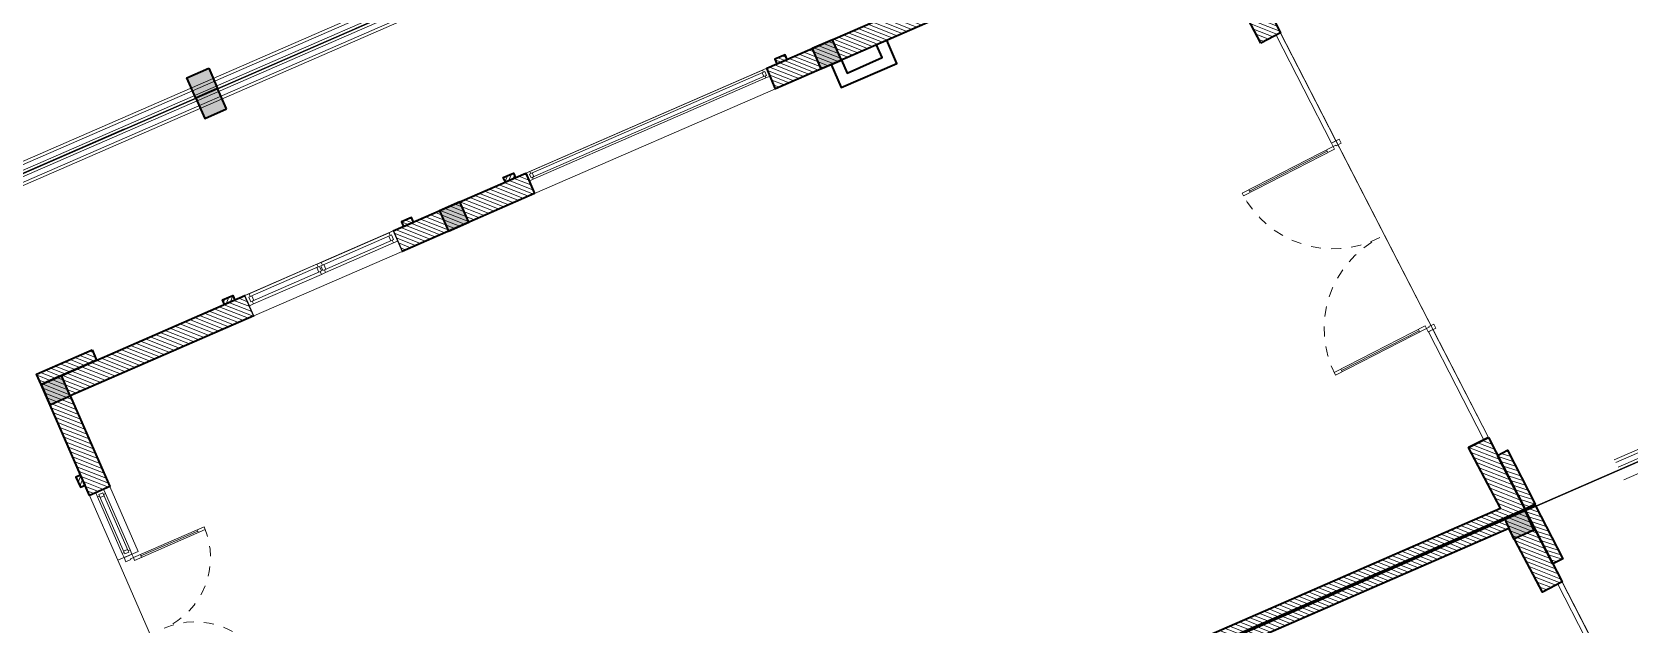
# Model space of a CAD drawing. Header units: millimetres. Extents: x 567980 to 569372, y 2065777 to 2066674.
# Drawn here: x 568812.99 to 568828.79, y 2066496.72 to 2066502.58 of the extents above; entities that cross this region are included whole.
import ezdxf

# ---------------------------------------------------------------- set-up
doc = ezdxf.new("R2010")
doc.units = ezdxf.units.MM
doc.linetypes.add('CENTER', pattern=[3, 1.5, -0.5, 0.5, -0.5])
doc.linetypes.add('HIDDEN2', pattern=[0.1875, 0.125, -0.0625])
for name, color, linetype, lineweight in [('A-COT VACH', 2, 'Continuous', 35), ('A-CUA', 25, 'Continuous', 5), ('A-DIM', 251, 'Continuous', 15), ('A-HATCH', 251, 'Continuous', 5), ('A-NET MANH', 8, 'Continuous', 9), ('A-NET THAY', 125, 'Continuous', 18), ('A-TUONG', 255, 'Continuous', 35), ('boDnv', 54, 'Continuous', 25)]:
    doc.layers.add(name, color=color, linetype=linetype, lineweight=lineweight)
for name, color, linetype in [('ChiaLo', 128, 'CENTER'), ('LoLK', 6, 'Continuous'), ('QH', 7, 'Continuous')]:
    doc.layers.add(name, color=color, linetype=linetype)
pattern_1 = [(45, (-120.698911792133, 437.4999999997672), (-0.02651650429449553, 0.02651650429449554), [])]

# ---------------------------------------------------------------- blocks, each defined once
blk = doc.blocks.new('NEN')
at = {"layer": 'ChiaLo', "ltscale": 5}
for points in [[(130.1710051347036, 135.9146242940333), (-19.63837382616475, 70.61494179721922)], [(134.2024775954196, 127.8540594275109), (116.5673495832598, 120.1671691408847)]]:
    blk.add_lwpolyline(points, dxfattribs=at)
at = {"layer": 'LoLK'}
for points in [[(130.1710051349364, 135.9146242940333), (126.1395326745696, 143.9751891603228), (109.3749824742554, 136.6677708078641), (112.971166028874, 128.4174699746072)], [(134.202477595536, 127.8540594272781), (130.17100513482, 135.9146242938004), (112.971166028874, 128.4174699746072), (116.5673495832598, 120.1671691408847)], [(136.8932366967201, 122.4741297650617), (134.2024775956525, 127.8540594272781), (116.5673495833762, 120.1671691408847), (120.9626850386849, 110.0834681226406), (134.5463323618751, 116.0043781721033)]]:
    blk.add_lwpolyline(points, close=True, dxfattribs=at)
blk = doc.blocks.new('NEN H01')
at = {"layer": 'LoLK'}
for points in [[(3.944792645052075, 20), (3.469949335092679, 28.99999999953434), (-14.8179840198718, 29), (-14.81798401963897, 20)], [(4.419635954778641, 10.99999999976717), (3.944792644819245, 19.99999999976717), (-14.81798401963897, 20), (-14.81798401963897, 10.99999999976717)], [(4.736564563587308, 4.993055354803801), (4.419635954778641, 10.99999999976717), (-14.81798401963897, 10.99999999976717), (-14.81798401963897, 2.328306436538696e-10), (4.656612873077393e-10, 6.984919309616089e-10)]]:
    blk.add_lwpolyline(points, close=True, dxfattribs=at)
blk = doc.blocks.new('*U402')
at = {"layer": 'A-CUA', "color": 32}
for points in [[(60, -40.0000000000291), (45.00000000005821, -40), (45.00000000005821, -18.40746915910089), (0, -18.40746915910089), (0, -40), (0, -40), (0, -81.59253080412093), (0, -81.59253080412093), (0, -103.1850616265758), (45.00000000005821, -103.1850616265758), (45.00000000005821, -81.59253080412093), (60, -81.59253080412093)], [(30, -81.59253080415003), (59.99999999994179, -81.59253080415003), (60, -40.0000000000291), (29.99999999994179, -40.0000000000291)], [(792.4999997157423, -81.59253080415003), (762.4999997158005, -81.59253080415003), (762.4999997157423, -40.0000000000291), (792.4999997158005, -40.0000000000291)], [(822.4999997157128, -81.59253080415003), (807.4999997156837, -81.59253080415003), (807.4999997156254, -40.0000000000291), (822.4999997157419, -40.0000000000291), (822.4999997157419, -18.40746915910089), (777.4999997156841, -18.40746915910089), (777.499999715655, -40.0000000000291), (792.4999997158005, -40.0000000000291), (792.4999997157423, -81.59253080415003), (777.4999997156841, -81.59253080415003), (777.4999997156841, -103.1850616265758), (822.4999997157419, -103.1850616265758)], [(807.4999997156837, -81.59253080415003), (837.4999997156254, -81.59253080415003), (837.4999997156837, -40.0000000000291), (807.4999997156254, -40.0000000000291)], [(1539.999999431426, -40.0000000000291), (1554.999999431368, -40), (1554.999999431368, -18.40746915910089), (1599.999999431426, -18.40746915910089), (1599.999999431426, -40), (1599.999999431426, -40), (1599.999999431426, -81.59253080412093), (1599.999999431426, -81.59253080412093), (1599.999999431426, -103.1850616265758), (1554.999999431368, -103.1850616265758), (1554.999999431368, -81.59253080412093), (1539.999999431426, -81.59253080412093)], [(1569.999999431426, -81.59253080415003), (1539.999999431484, -81.59253080415003), (1539.999999431426, -40.0000000000291), (1569.999999431484, -40.0000000000291)]]:
    blk.add_lwpolyline(points, close=True, dxfattribs=at)
at = {"layer": 'A-CUA', "color": 37, "lineweight": -2}
for points in [[(45.00000000005821, -18.40746915910089), (777.4999997156841, -18.40746915910089), (777.4999997156841, -40), (45.00000000005821, -40)], [(45.00000000005821, -81.59253080412093), (777.4999997156841, -81.59253080412093), (777.4999997156841, -103.1850616265758), (45.00000000005821, -103.1850616265758)], [(1554.999999431368, -18.40746915910089), (822.4999997157419, -18.40746915910089), (822.4999997157419, -40), (1554.999999431368, -40)], [(1554.999999431368, -81.59253080412093), (822.4999997157419, -81.59253080412093), (822.4999997157419, -103.1850616265758), (1554.999999431368, -103.1850616265758)]]:
    blk.add_lwpolyline(points, close=True, dxfattribs=at)
blk = doc.blocks.new('*U401')
at = {"layer": 'A-CUA', "color": 32}
for points in [[(60, -40.0000000000291), (45.00000000005821, -40), (45.00000000005821, -18.40746915910089), (0, -18.40746915910089), (0, -40), (0, -40), (0, -81.59253080412093), (0, -81.59253080412093), (0, -103.1850616265759), (45.00000000005821, -103.1850616265759), (45.00000000005821, -81.59253080412093), (60, -81.59253080412093)], [(30, -81.59253080415003), (59.99999999994179, -81.59253080415003), (60, -40.0000000000291), (29.99999999994179, -40.0000000000291)], [(2539.999995077027, -40.0000000000291), (2554.999995076969, -40), (2554.999995076969, -18.40746915910089), (2599.999995077027, -18.40746915910089), (2599.999995077027, -40), (2599.999995077027, -40), (2599.999995077027, -81.59253080412093), (2599.999995077027, -81.59253080412093), (2599.999995077027, -103.1850616265759), (2554.999995076969, -103.1850616265759), (2554.999995076969, -81.59253080412093), (2539.999995077027, -81.59253080412093)], [(2569.999995077027, -81.59253080415003), (2539.999995077085, -81.59253080415003), (2539.999995077027, -40.0000000000291), (2569.999995077085, -40.0000000000291)]]:
    blk.add_lwpolyline(points, close=True, dxfattribs=at)
at = {"layer": 'A-CUA', "color": 37, "lineweight": -2}
for points in [[(45.00000000005821, -18.40746915910089), (2554.999995076969, -18.40746915910089), (2554.999995076969, -40), (45.00000000005821, -40)], [(45.00000000005821, -81.59253080412093), (2554.999995076969, -81.59253080412093), (2554.999995076969, -103.1850616265759), (45.00000000005821, -103.1850616265759)]]:
    blk.add_lwpolyline(points, close=True, dxfattribs=at)
blk = doc.blocks.new('cot 220')
at = {"layer": 'A-COT VACH'}
h = blk.add_hatch(color=256, dxfattribs=at)
h.dxf.hatch_style = 1
h.paths.add_polyline_path([(110.0000037951395, 109.9999999980937), (-109.9999962048605, 109.9999999980937), (-109.9999962048605, -110.0000000019063), (110.0000037951395, -110.0000000019063)])
blk.add_lwpolyline([(-109.9999962048605, -110.0000000019063), (110.0000037951395, -110.0000000019063), (110.0000037951395, 109.9999999980937), (-109.9999962048605, 109.9999999980937)], close=True, dxfattribs=at)
blk = doc.blocks.new('*U525')
for p, q in [((90.00000000000283, -99.99999999999753), (50.00000000000306, -99.99999999999864)), ((70.00000000000283, -99.99999999999804), (70.00000000003558, -1249.999999963868)), ((2709.999999927742, -99.99999999992151), (2749.999999927742, -99.99999999992048)), ((2729.999999927742, -99.99999999992096), (2729.999999927775, -1249.999999963791)), ((90.00000000003558, -1249.999999963867), (50.00000000003557, -1249.999999963868)), ((2709.999999927775, -1249.999999963791), (2749.999999927775, -1249.99999996379))]:
    blk.add_line(p, q)
for points in [[(-3.275903171773614e-12, 113.0367899566194), (59.99999999999695, 113.0367899566211), (59.99999999999901, 40.00000000000166), (49.99999999999901, 40.00000000000139), (50, 1.412869821137974e-12), (0, 0)], [(50, 1.412869821137974e-12), (90, 2.52042831050403e-12), (90.0000000000384, -1349.999999963867), (50.00000000003863, -1349.999999963869)], [(2749.999999927739, 7.945189960282032e-11), (2709.999999927739, 7.837276282288466e-11), (2709.999999927778, -1349.999999963791), (2749.999999927777, -1349.99999996379)], [(2799.999999927736, 113.0367899567004), (2739.999999927736, 113.0367899566988), (2739.999999927738, 40.00000000007918), (2749.999999927738, 40.00000000007945), (2749.999999927739, 7.945189960282032e-11), (2799.999999927739, 8.083634771452789e-11)]]:
    blk.add_lwpolyline(points, close=True)
at = {"linetype": 'HIDDEN2'}
for centre, radius, start, end in [((49.9999999996428, 5.729062678653229e-10), 1349.999999964771, 270.0000392677531, 1.752157829518596e-12), ((2749.99999992992, 2.433792621916794e-09), 1349.999999966545, 180.0000000000015, 269.9999607322504)]:
    blk.add_arc(centre, radius, start, end, dxfattribs=at)
blk = doc.blocks.new('CUA DI T1')
at = {"layer": 'A-HATCH'}
h = blk.add_hatch(dxfattribs=at)
h.set_pattern_fill('ANSI31', color=256, scale=300.0000000000001, angle=-6.212020862233431e-18)
h.set_pattern_definition([(45.00000000000001, (-145597.4601922035, 362519.8403408527), (-26.51650429449553, 26.51650429449553), [])])
h.paths.add_polyline_path([(-6100.435858845711, -109.4824748039246), (-5500.435890555382, -109.0540196895599), (-5500.444618344307, 0.2088873386383057), (-6100.444591403008, -0.1596593856811523)])
edge = h.paths.add_edge_path()
edge.add_line((-599.9913058280945, -108.2410988807678), (0.008899666367142345, -110.7837593562586))
edge.add_line((0.008899688720703125, -110.7837595939636), (-0.0002305238625565573, 1.788854968094455))
edge.add_line((-0.0002306699752807617, 1.788855075836182), (-600.0000203866613, -0.8736232376972906))
edge.add_line((-600.0000202655792, -0.8736233711242676), (-599.9913058307716, -108.2410991441581))
at = {"layer": 'A-CUA'}
for points, elevation in [([(-5300.156664609909, 0.5175247192382812), (-4100.156664609909, 0.5175249576568604), (-4100.156664729118, 50.51752471923828), (-5300.156664609909, 50.51752495765686)], -2.339947853743918e-06), ([(-800.1566647291183, 0.5175249576568604), (-2000.156664729118, 0.5175247192382812), (-2000.156664729118, 50.51752471923828), (-800.1566646099091, 50.51752495765686)], -2.33994785385494e-06)]:
    blk.add_lwpolyline(points, close=True, dxfattribs=dict(at, elevation=elevation))
at = {"layer": 'A-NET THAY'}
for p, q in [((-5300.156664609909, 0.5175251960754395, -6.902385950441348e-07), (-786.2703984975815, 0.5175249576568604, -6.90238594960868e-07)), ((-5300.156664609909, 0.5175247192382812, -2.33994785373004e-06), (-800.1566646099091, 0.5175249576568604, -2.339947853716162e-06))]:
    blk.add_line(p, q, dxfattribs=at)
at = {"layer": 'A-TUONG'}
for p, q in [((-5300.156664609909, 0.5175247192382812, -2.33994785373004e-06), (-5300.156664609909, 220.0788414478302, -6.902385949469902e-07)), ((-800.1566646099091, 0.5175249576568604, -2.339947853716162e-06), (-800.1566646099091, 220.078840970993, -1.515093224324637e-06))]:
    blk.add_line(p, q, dxfattribs=at)
at = {"layer": 'A-TUONG', "elevation": -1.618347334891856e-07}
blk.add_lwpolyline([(-5500.444647789001, 0.5774335861206055), (-5500.435861110687, -109.4225659370422), (-6100.435858845711, -109.4824748039246), (-6100.444645285606, 0.5175247192382812), (-5500.444643139839, 0.5175247192382812)], dxfattribs=at)
at = {"layer": 'A-TUONG', "elevation": -1.523752519855259e-06}
blk.add_lwpolyline([(-599.9999885559082, 0.457615852355957), (9.059906005859375e-06, 0.5175249576568604), (0.008795738220214844, -109.482474565506), (-599.991201877594, -109.5423836708069)], close=True, dxfattribs=at)
at = {"layer": 'A-CUA', "extrusion": (-2.781895722332563e-13, -5.449584847047524e-10, -1), "xscale": 0.7500000000000021, "yscale": 0.7500000000000021, "zscale": -0.7500000000000019, "rotation": 180.059778475144}
blk.add_blockref('*U525', (4100.129438400269, 52.70850634569216, -0.1041272372908812), dxfattribs=at)
blk = doc.blocks.new('phào cửa')
at = {"layer": 'A-HATCH'}
h = blk.add_hatch(dxfattribs=at)
h.set_pattern_fill('ANSI31', color=256, scale=250)
h.set_pattern_definition([(45, (-237697.4602021521, 7620.008552273051), (-22.09708691207961, 22.09708691207961), [])])
h.paths.add_polyline_path([(3.222521627321839e-08, 0), (3.222521627321839e-08, 110), (-49.99999996777478, 110), (-49.99999996778206, 5.820766091346741e-11)])
at = {"layer": 'A-TUONG'}
blk.add_lwpolyline([(3.222521627321839e-08, 0), (3.222521627321839e-08, 110), (-49.99999996777478, 110), (-49.99999996778206, 5.820766091346741e-11)], close=True, dxfattribs=at)
blk = doc.blocks.new('*U406')
at = {"layer": 'A-CUA', "color": 32}
for points in [[(60, -40.0000000000291), (45.00000000005821, -40), (45.00000000005821, -9.99998139324059), (0, -9.99998139324059), (0, -40), (0, -40), (0, -90.00001858677939), (0, -90.00001858677939), (0, -120.0000371835189), (45.00000000005821, -120.0000371835189), (45.00000000005821, -90.00001858677939), (60, -90.00001858677939)], [(30, -90.0000185868085), (59.99999999994179, -90.0000185868085), (60, -40.0000000000291), (29.99999999994179, -40.0000000000291)], [(792.4999971316132, -90.0000185868085), (762.4999971316714, -90.0000185868085), (762.4999971316132, -40.0000000000291), (792.4999971316714, -40.0000000000291)], [(822.4999971315837, -90.0000185868085), (807.4999971315546, -90.0000185868085), (807.4999971314963, -40.0000000000291), (822.4999971316128, -40.0000000000291), (822.4999971316128, -9.99998139324059), (777.499997131555, -9.99998139324059), (777.4999971315259, -40.0000000000291), (792.4999971316714, -40.0000000000291), (792.4999971316132, -90.0000185868085), (777.499997131555, -90.0000185868085), (777.499997131555, -120.0000371835189), (822.4999971316128, -120.0000371835189)], [(807.4999971315546, -90.0000185868085), (837.4999971314963, -90.0000185868085), (837.4999971315546, -40.0000000000291), (807.4999971314963, -40.0000000000291)], [(1539.999994263168, -40.0000000000291), (1554.99999426311, -40), (1554.99999426311, -9.99998139324059), (1599.999994263168, -9.99998139324059), (1599.999994263168, -40), (1599.999994263168, -40), (1599.999994263168, -90.00001858677939), (1599.999994263168, -90.00001858677939), (1599.999994263168, -120.0000371835189), (1554.99999426311, -120.0000371835189), (1554.99999426311, -90.00001858677939), (1539.999994263168, -90.00001858677939)], [(1569.999994263168, -90.0000185868085), (1539.999994263226, -90.0000185868085), (1539.999994263168, -40.0000000000291), (1569.999994263226, -40.0000000000291)]]:
    blk.add_lwpolyline(points, close=True, dxfattribs=at)
at = {"layer": 'A-CUA', "color": 37, "lineweight": -2}
for points in [[(45.00000000005821, -9.99998139324059), (777.499997131555, -9.99998139324059), (777.499997131555, -40), (45.00000000005821, -40)], [(45.00000000005821, -90.00001858677939), (777.499997131555, -90.00001858677939), (777.499997131555, -120.0000371835189), (45.00000000005821, -120.0000371835189)], [(1554.99999426311, -9.99998139324059), (822.4999971316128, -9.99998139324059), (822.4999971316128, -40), (1554.99999426311, -40)], [(1554.99999426311, -90.00001858677939), (822.4999971316128, -90.00001858677939), (822.4999971316128, -120.0000371835189), (1554.99999426311, -120.0000371835189)]]:
    blk.add_lwpolyline(points, close=True, dxfattribs=at)
blk = doc.blocks.new('phao cua 1600')
at = {"layer": 'A-TUONG'}
blk.add_blockref('phào cửa', (-3.221975930500776e-08, 909.9999971324578), dxfattribs=at)
at = {"layer": 'A-TUONG', "xscale": -1, "rotation": 180}
blk.add_blockref('phào cửa', (-3.22215782944113e-08, -909.9999971324578), dxfattribs=at)
blk.add_wipeout([(219.9998840663984, 800.0000000130382), (-0.00011613150309131015, 799.9999939725964), (-0.00011615082803473342, -800.0000002905703), (219.99988380726245, -800.0000002905703)]).dxf.layer = 'A-NET MANH'
at = {"layer": 'A-NET THAY'}
blk.add_lwpolyline([(-0.0001161508298537228, -800.0000002905726), (-0.0001161508280347334, 800.0000000130385), (219.9998838072624, 800.0000000130385), (219.9998838072606, -800.0000002905726)], close=True, dxfattribs=at)
at = {"layer": 'A-CUA', "rotation": 90}
blk.add_blockref('*U406', (-10.00009754393614, -800.0000002905726), dxfattribs=at)
blk = doc.blocks.new('*U400')
at = {"layer": 'A-CUA', "color": 32}
for points in [[(60, -40.0000000000291), (45.00000000005821, -40), (45.00000000005821, -18.40746915910089), (0, -18.40746915910089), (0, -40), (0, -40), (0, -81.59253080412093), (0, -81.59253080412093), (0, -103.1850616265759), (45.00000000005821, -103.1850616265759), (45.00000000005821, -81.59253080412093), (60, -81.59253080412093)], [(30, -81.59253080415003), (59.99999999994179, -81.59253080415003), (60, -40.0000000000291), (29.99999999994179, -40.0000000000291)], [(639.9999976540549, -40.0000000000291), (654.9999976539967, -40), (654.9999976539967, -18.40746915910089), (699.9999976540549, -18.40746915910089), (699.9999976540549, -40), (699.9999976540549, -40), (699.9999976540549, -81.59253080412093), (699.9999976540549, -81.59253080412093), (699.9999976540549, -103.1850616265759), (654.9999976539967, -103.1850616265759), (654.9999976539967, -81.59253080412093), (639.9999976540549, -81.59253080412093)], [(669.9999976540549, -81.59253080415003), (639.9999976541131, -81.59253080415003), (639.9999976540549, -40.0000000000291), (669.9999976541131, -40.0000000000291)]]:
    blk.add_lwpolyline(points, close=True, dxfattribs=at)
at = {"layer": 'A-CUA', "color": 37, "lineweight": -2}
for points in [[(45.00000000005821, -18.40746915910089), (654.9999976539967, -18.40746915910089), (654.9999976539967, -40), (45.00000000005821, -40)], [(45.00000000005821, -81.59253080412093), (654.9999976539967, -81.59253080412093), (654.9999976539967, -103.1850616265759), (45.00000000005821, -103.1850616265759)]]:
    blk.add_lwpolyline(points, close=True, dxfattribs=at)
blk = doc.blocks.new('*U375')
for p, q in [((90.00000000000283, -99.99999999999753), (50.00000000000306, -99.99999999999864)), ((70.00000000000283, -99.99999999999804), (70.000000000026, -916.6666666666671)), ((2043.33333333334, -99.99999999994078), (2083.33333333334, -99.99999999993975)), ((2063.33333333334, -99.99999999994023), (2063.333333333363, -916.6666666666092)), ((90.000000000026, -916.6666666666661), (50.000000000026, -916.6666666666672)), ((2043.333333333364, -916.6666666666094), (2083.333333333363, -916.6666666666085))]:
    blk.add_line(p, q)
for points in [[(-3.275903171773614e-12, 113.0367899566194), (59.99999999999695, 113.0367899566211), (59.99999999999901, 40.00000000000166), (49.99999999999901, 40.00000000000139), (50, 1.412869821137974e-12), (0, 0)], [(50, 1.412869821137974e-12), (90, 2.52042831050403e-12), (90.00000000002882, -1016.666666666667), (50.00000000002905, -1016.666666666668)], [(2083.333333333338, 6.018300336200262e-11), (2043.333333333338, 5.910386658206697e-11), (2043.333333333367, -1016.666666666609), (2083.333333333366, -1016.666666666608)], [(2133.333333333334, 113.0367899566811), (2073.333333333334, 113.0367899566795), (2073.333333333336, 40.00000000005991), (2083.333333333336, 40.00000000006018), (2083.333333333338, 6.018300336200262e-11), (2133.333333333338, 6.156745147371019e-11)]]:
    blk.add_lwpolyline(points, close=True)
at = {"linetype": 'HIDDEN2'}
for centre, radius, start, end in [((49.99999999973099, 4.31796786878278e-10), 1016.666666667347, 270.0000392677531, 1.752157829518597e-12), ((2083.33333333498, 1.833205028855784e-09), 1016.666666668683, 180.0000000000015, 269.9999607322504)]:
    blk.add_arc(centre, radius, start, end, dxfattribs=at)
blk = doc.blocks.new('CỦA DI SAU')
at = {"layer": 'A-NET THAY'}
blk.add_line((2199.977334673575, -0.08871254039650012), (3799.977334673575, -0.08871254039650012), dxfattribs=at)
for points in [[(2199.977334673575, -0.08871254039650012), (1499.977337019518, -0.08871251711343575), (1499.977337019518, -220.0887124752039), (2199.977334673575, -220.0887124980213)], [(3799.977334673575, -0.08871254039650012), (4499.977332327631, -0.08882865867053624), (4499.977332327631, -220.088828616761), (3799.977334673575, -220.0887124980213)]]:
    blk.add_lwpolyline(points, close=True, dxfattribs=at)
at = {"layer": 'A-CUA', "xscale": -1}
blk.add_blockref('*U400', (2199.977334673575, -49.29244711709862, 1.05544992030015e-06), dxfattribs=at)
at = {"layer": 'A-CUA', "extrusion": (0, 0, -1), "xscale": -0.7500000000000002, "yscale": 0.7500000000000002, "zscale": -0.7500000000000002}
blk.add_blockref('*U375', (-2199.977334673575, -152.4775087437006), dxfattribs=at)
at = {"layer": 'A-CUA'}
blk.add_blockref('*U400', (3799.977334673575, -49.29244711708907), dxfattribs=at)
at = {"layer": 'A-TUONG', "xscale": -1, "rotation": 90}
blk.add_blockref('phào cửa', (1389.977337019576, -0.08859640870150542, 1.05544992030015e-06), dxfattribs=at)
at = {"layer": 'A-TUONG', "rotation": 270}
blk.add_blockref('phào cửa', (4609.977332327573, -0.08859640870150542, 1.05544992030015e-06), dxfattribs=at)
blk = doc.blocks.new('A$C1a95cbaf')
at = {"layer": 'A-HATCH'}
h = blk.add_hatch(dxfattribs=at)
h.set_pattern_fill('ANSI31', color=256, scale=300)
h.set_pattern_definition([(45, (-121341.8622845516, 350750.0096866579), (-26.51650429449553, 26.51650429449553), [])])
h.paths.add_polyline_path([(109.9986200973799, 600.0096868644468), (0.02128792818984948, 600.0009020250291), (0.08119684536359273, 0.08961506490595639), (109.9986201197316, 0.09839511895552278)])
at = {"layer": 'A-TUONG', "elevation": -3.299418517631813e-06}
blk.add_lwpolyline([(110.0585290164163, 0.009689248632639647), (0.05852936845622025, 0.0009026157204061747), (-0.001379550580168143, 600.0009002231527), (109.9986200973799, 600.0096868558321)], close=True, dxfattribs=at)
blk = doc.blocks.new('cum dh a3.3.1.6.7')
at = {"layer": 'A-HATCH'}
h = blk.add_hatch(dxfattribs=at)
h.set_pattern_fill('ANSI31', color=256, scale=0.3, angle=-1.272221872585407e-14)
h.set_pattern_definition([(45, (-145.6989117923658, 350.0000001161825), (-0.02651650429449553, 0.02651650429449554), [])])
h.paths.add_polyline_path([(-6.501451594987884, -0.2199998833239079), (-7.781451599672437, -0.2199998833239079), (-7.781451599905267, -3.119999762857333), (-8.001451599877328, -3.119999762857333), (-8.001451599411666, 1.166481524705887e-07), (-6.501451594987884, 1.161824911832809e-07)])
h.paths.add_polyline_path([(-2.12145159044303, -1.619999883696437), (-2.12145159044303, -0.2199998835567385), (-1.671451590489596, -0.2199998835567385), (-1.671451590489596, 1.164153218269348e-07), (-3.501451599644497, 2.328306436538696e-10), (-3.501451599644497, -0.2199999997392297), (-2.34145159041509, -0.2199998835567385), (-2.34145159041509, -2.249484081985429), (-2.121451590675861, -2.190535259665921), (-2.12145159044303, -1.729999883566052), (-0.9314515904989094, -1.729999883566052), (-0.9314515904989094, -1.619999883463606)])
h.paths.add_polyline_path([(-0.1114515908993781, -12.73984014475718), (-0.1114515904337168, -7.03999976743944), (-0.2214515907689929, -7.03999976743944), (-0.2214515907689929, -1.729999883798882), (-0.3314515906386077, -1.729999883566052), (-0.3314515904057771, -1.619999883929268), (-0.2214515907689929, -1.619999883463606), (-0.2214515907689929, -0.2199998835567385), (-0.6714515902567655, -0.2199998833239079), (-0.6714515904895961, 1.161824911832809e-07), (-0.001451590796932578, 1.161824911832809e-07), (-0.001451600110158324, -12.95984022482298), (-0.8069553985260427, -13.01192818651907), (-0.8209397434256971, -12.79281266941689)])
h = blk.add_hatch(dxfattribs=at)
h.set_pattern_fill('ANSI31', color=256, scale=0.3, angle=-1.272221872585407e-14)
h.set_pattern_definition(pattern_1)
h.paths.add_polyline_path([(5.274422766407952, -12.41014791512862), (6.778548420639709, -12.30002253316343), (6.778548401081935, -7.829999762587249), (6.998548401053995, -7.82999976282008), (6.998548414558172, -12.52002253360115), (5.288292804500088, -12.62981840665452)])
h.paths.add_polyline_path([(0.797102530952543, -12.91334325983189), (-0.001451704418286681, -12.96397020830773), (-0.001451585907489061, 1.161824911832809e-07), (0.5985484141856432, 1.164153218269348e-07), (0.5985484141856432, -0.2199998837895691), (0.1085484141949564, -0.2199998835567385), (0.1085484139621258, -2.579999767011032), (0.2185484138317406, -2.579999767011032), (0.2185484094079584, -8.539999766740948), (0.1085484095383435, -8.539999766973779), (0.1085484190843999, -12.74381046975031), (0.7834107053931803, -12.69496779493056)])
h = blk.add_hatch(dxfattribs=at)
h.set_pattern_fill('ANSI31', color=256, scale=0.3, angle=-1.272221872585407e-14)
h.set_pattern_definition(pattern_1)
h.paths.add_polyline_path([(6.998548414558172, -5.229999766917899), (6.778548414818943, -5.229999766917899), (6.778548414818943, -3.799999999580905), (6.998548415023834, -3.799999999580905)])
h.paths.add_polyline_path([(5.798571073217317, -8.867611177265644e-05), (6.998548414558172, 1.166481524705887e-07), (6.998548414558172, -2.199999999487773), (6.778548414586112, -2.199999999953434), (6.778548414586112, -0.2199998835567385), (5.798571072984487, -0.2200886758510023)])
h.paths.add_polyline_path([(1.498548414092511, 1.166481524705887e-07), (2.79857107787393, -8.890824392437935e-05), (2.79857107787393, -0.2200889084488153), (1.49854841385968, -0.2199998837895691)])
h.paths.add_polyline_path([(2.088548413710669, -2.469999766908586), (2.088548413943499, -2.579999766778201), (1.978548413841054, -2.579999767011032), (1.978548414306715, -2.469999767141417)])
h.paths.add_polyline_path([(2.08854841417633, -1.669999767094851), (2.088548413943499, -0.2199998835567385), (1.978548414073884, -0.2199998835567385), (1.978548414073884, -1.669999767094851)])
at = {"layer": 'A-NET THAY'}
for points, elevation in [([(6.998548414791003, -3.799999999580905), (6.778548414818943, -3.799999999580905), (6.778548414586112, -2.199999999720603), (6.998548414325342, -2.199999999720603)], 1.055449920373658e-09), ([(6.998548414558172, -7.82999976282008), (6.778548414818943, -7.829999762354419), (6.778548414818943, -5.229999766917899), (6.998548414558172, -5.229999766917899)], 1.055449920400763e-09)]:
    blk.add_lwpolyline(points, close=True, dxfattribs=dict(at, elevation=elevation))
at = {"layer": 'A-TUONG'}
for points, elevation in [([(-0.1114515908993781, -12.73984014475718), (-0.1114515904337168, -7.03999976743944), (-0.2214515907689929, -7.03999976743944), (-0.2214515907689929, -1.729999883798882), (-0.3314515906386077, -1.729999883566052), (-0.3314515904057771, -1.619999883929268), (-0.2214515907689929, -1.619999883463606), (-0.2214515907689929, -0.2199998835567385), (-0.6714515902567655, -0.2199998833239079), (-0.6714515904895961, 1.161824911832809e-07), (-0.001451590796932578, 1.161824911832809e-07), (-0.001451600110158324, -12.95984022482298), (-0.8069553985260427, -13.01192818651907), (-0.8209397434256971, -12.79281266941689), (-0.1114515908993781, -12.73984014475718), (-0.1114515908993781, -12.73984014475718)], 1.055449920360106e-09), ([(6.998548414558172, -5.229999766917899), (6.778548414818943, -5.229999766917899), (6.778548414818943, -3.799999999580905), (6.998548415023834, -3.799999999580905), (6.998548414558172, -5.229999766917899)], 1.055449920400763e-09), ([(5.274422766407952, -12.41014791512862), (6.778548420639709, -12.30002253316343), (6.778548401081935, -7.829999762587249), (6.998548401053995, -7.82999976282008), (6.998548414558172, -12.52002253360115), (5.288292804500088, -12.62981840665452), (5.274422766407952, -12.41014791512862)], 1.055449920319448e-09), ([(6.778548414818943, -8.429999767104164), (6.528548414586112, -8.429999766871333), (6.528548414586112, -9.029999767197296), (6.778548414586112, -9.029999766731635)], 1.055449920414316e-09), ([(6.778548414586112, -8.539999766740948), (6.638548414688557, -8.539999766740948), (6.638548414688557, -8.91999976686202), (6.778548414586112, -8.91999976686202)], 1.055449920400763e-09)]:
    blk.add_lwpolyline(points, dxfattribs=dict(at, elevation=elevation))
for points, elevation in [([(0.797102530952543, -12.91334325983189), (-0.001451704418286681, -12.96397020830773), (-0.001451585907489061, 1.161824911832809e-07), (0.5985484141856432, 1.164153218269348e-07), (0.5985484141856432, -0.2199998837895691), (0.1085484141949564, -0.2199998835567385), (0.1085484139621258, -2.579999767011032), (0.2185484138317406, -2.579999767011032), (0.2185484094079584, -8.539999766740948), (0.1085484095383435, -8.539999766973779), (0.1085484190843999, -12.74381046975031), (0.7834107053931803, -12.69496779493056)], 1.055449920387211e-09), ([(5.798571073217317, -8.867611177265644e-05), (6.998548414558172, 1.166481524705887e-07), (6.998548414558172, -2.199999999487773), (6.778548414586112, -2.199999999953434), (6.778548414586112, -0.2199998835567385), (5.798571072984487, -0.2200886758510023)], 1.055449920468526e-09)]:
    blk.add_lwpolyline(points, close=True, dxfattribs=dict(at, elevation=elevation))
at = {"layer": 'A-COT VACH', "xscale": 0.001, "yscale": 0.001, "zscale": 0.001, "rotation": 359.9999999999999}
for p in [(6.888548406539485, -0.1099997677374631, 1.055449920346553e-09), (6.888548406539485, -4.409999767085537, 1.055449920346553e-09), (6.888548406539485, -8.429999766871333, 1.055449920468526e-09), (-0.1114515941590071, -12.84984010853805, 1.520181356108054e-09)]:
    blk.add_blockref('cot 220', p, dxfattribs=at)
at = {"layer": 'A-CUA', "zscale": 0.001}
for name, p, xscale, yscale, rotation in [('*U402', (6.870140945538878, -3.799999999580905, 1.055449920414316e-09), 0.001, 0.001, 90), ('*U401', (7.016955883940682, -7.829999762121588, 1.055449920454973e-09), -0.0009999999999999998, 0.0009999999999999998, 270)]:
    blk.add_blockref(name, p, dxfattribs=dict(at, xscale=xscale, yscale=yscale, rotation=rotation))
at = {"layer": 'A-DIM'}
for p, xscale, yscale, zscale, rotation in [((6.086841214681044, -12.5791118950583, -1.702659856056316e-09), 0.0009999999999999998, 0.0009999999999999998, 0.0009999999999999998, 3.621877358030205), ((-0.00843354850076139, -12.96080510597676, -4.118981173824863e-08), 0.000999999999999998, 0.000999999999999998, 0.000999999999999998, 3.65176661248409)]:
    blk.add_blockref('CUA DI T1', p, dxfattribs=dict(at, xscale=xscale, yscale=yscale, zscale=zscale, rotation=rotation))
at = {"layer": 'A-TUONG', "yscale": 0.001, "zscale": 0.001}
for name, p, xscale, rotation in [('CỦA DI SAU', (7.298548410180956, -7.986091077327728e-08), -0.001, 359.9999999999999), ('A$C1a95cbaf', (6.998489887220785, -0.6000009847339243, 3.299418517763966e-09), 0.001, 359.9999999999999), ('phào cửa', (6.998548401286826, -5.119999767048284, 1.055449920400763e-09), -0.001, 359.9999999999999), ('phào cửa', (6.998548401286826, -7.939999762689695, 1.055449920373658e-09), 0.001, 179.9999999999999)]:
    blk.add_blockref(name, p, dxfattribs=dict(at, xscale=xscale, rotation=rotation))
at = {"layer": 'A-TUONG', "xscale": -0.001, "yscale": 0.001, "zscale": 0.001, "rotation": 359.9999999999999}
blk.add_blockref('phao cua 1600', (6.998548414325342, -2.999999999301508, 1.055449920441421e-09), dxfattribs=at)
blk = doc.blocks.new('MBT1 B01')
at = {"layer": 'LoLK', "rotation": 90}
blk.add_blockref('cum dh a3.3.1.6.7', (-12.81798401742708, 11.0150039838627), dxfattribs=at)
at = {"layer": 'LoLK'}
blk.add_blockref('NEN H01', (-6.984919309616089e-10, -6.984919309616089e-10), dxfattribs=at)
blk = doc.blocks.new('rkg1')
at = {"layer": 'A-NET THAY'}
for points in [[(2.048909664154053e-08, -2000), (0, -3.813765943050385e-07), (-11000.00000914186, -1.094304025173187e-07), (-11000.00000859052, -13667.71715662116), (-6009.970093397424, -18352.12019871129), (1.825392246246338e-07, -17972.01661115559), (1.508742570877075e-07, -14966.02260822523)], [(-109.9999999795109, -1999.999999997206), (-109.9999999981374, -110.0000003788155), (-10890.00000913627, -110.0000001122244), (-10890.00000859238, -13620.10514666815), (-5969.396155653521, -18239.33429947263), (-109.9999998193234, -17868.75383649766), (-109.9999998491257, -14966.02260822523)]]:
    blk.add_lwpolyline(points, dxfattribs=at)
blk = doc.blocks.new('rkg2')
at = {"layer": 'A-NET THAY'}
for points in [[(2.384185791015625e-07, -14966.02260791707), (2.868473529815674e-07, -17972.01661115565), (9000.000000763685, -17402.80707519274), (9000.00000050664, -9.439536370337009e-07), (0, -5.900510586798191e-07), (3.166496753692627e-08, -1999.999999657855)], [(3820.469334064052, -17700.32916262641), (8970.000000763685, -17374.64450028603), (8970.00000050664, -30.00000094276038), (30.00000000093132, -30.00000059124432), (30.00000003259629, -1999.999999656662)], [(3817.313364493661, -17650.42886346823), (8920.000000761822, -17327.70687544151), (8920.000000508502, -80.00000094081042), (80.00000000093132, -80.00000059319427), (80.00000003166497, -1999.999999654712)], [(110.0000002384186, -14959.0656024779), (110.0000002849847, -17854.83982561933), (8890.000000761822, -17299.54430053479), (8890.000000508502, -110.0000009396172), (110.0000000018626, -110.0000005943875), (110.000000031665, -1999.999999653519)], [(30.00000023841858, -14964.12524279731), (30.00000028591603, -17940.05930600941), (217.6677348418161, -17928.19016555429)], [(80.0000002393499, -14960.96296759766), (80.00000028591603, -17886.79713076557), (214.5117652714252, -17878.28986639614)]]:
    blk.add_lwpolyline(points, dxfattribs=at)
at = {"layer": 'A-COT VACH'}
blk.add_blockref('cot 220', (8889.9999967115, -4359.999999868392), dxfattribs=at)
blk = doc.blocks.new('rkg3')
at = {"layer": 'A-NET THAY'}
for points in [[(9000.000000566244, -2000.000000011642), (9000.000000502914, -3.539025783538818e-07), (0, 0), (3.632158041000366e-07, -17402.80707404017), (9000.000001046807, -16833.59753766097), (9000.000000949949, -13827.60353500699)], [(8970.000000566244, -2000.000000010477), (8970.000000502914, -30.00000035273843), (30, -30.00000000116415), (30.00000036135316, -17370.8497688924), (5175.743503795937, -17045.40462737111)], [(8920.000000568107, -2000.000000008615), (8920.00000050664, -80.00000035064295), (80, -80.00000000325963), (80.00000036135316, -17317.58759364649), (5172.587534224615, -16995.50432821293)], [(8890.000000568107, -2000.000000007451), (8890.00000050664, -110.0000003494788), (110.0000000018626, -110.0000000044238), (110.0000003613532, -17285.63028849871), (8890.000001043081, -16730.3347630077), (8890.000000949949, -13834.34076035395)]]:
    blk.add_lwpolyline(points, dxfattribs=at)
at = {"layer": 'A-COT VACH', "xscale": -1}
blk.add_blockref('cot 220', (110.0000037960708, -4359.999999998137), dxfattribs=at)
blk = doc.blocks.new('CUM CONG A3-A3.1-A6-A7')
at = {"layer": 'QH', "xscale": 0.001, "yscale": 0.001, "zscale": 0.001}
for name, p in [('rkg1', (11.00000000919681, 0)), ('rkg2', (11.00000000919681, -6.984919309616089e-10)), ('rkg3', (20.00000000919681, -4.656612873077393e-10))]:
    blk.add_blockref(name, p, dxfattribs=at)
blk = doc.blocks.new('MB CONG KHU A')
at = {"layer": 'LoLK', "yscale": 1.067334446299388, "rotation": 113.5516717647567}
blk.add_blockref('CUM CONG A3-A3.1-A6-A7', (73.56404430768453, 241.133106448222), dxfattribs=at)

msp = doc.modelspace()

# ---------------------------------------------------------------- block references
at = {"layer": 'boDnv'}
msp.add_blockref('NEN', (568697.4807461541, 2066371.697269554), dxfattribs=at)

# ---------------------------------------------------------------- next in the draw order: block references
at = {"layer": 'LoLK', "rotation": 23.55167177439134}
msp.add_blockref('MBT1 B01', (568832.0270785369, 2066487.701647556), dxfattribs=at)

# ---------------------------------------------------------------- next in the draw order: block references
at = {"layer": 'LoLK'}
msp.add_blockref('MB CONG KHU A', (568744.8793870007, 2066240.647631037), dxfattribs=at)

doc.saveas('drawing.dxf')
